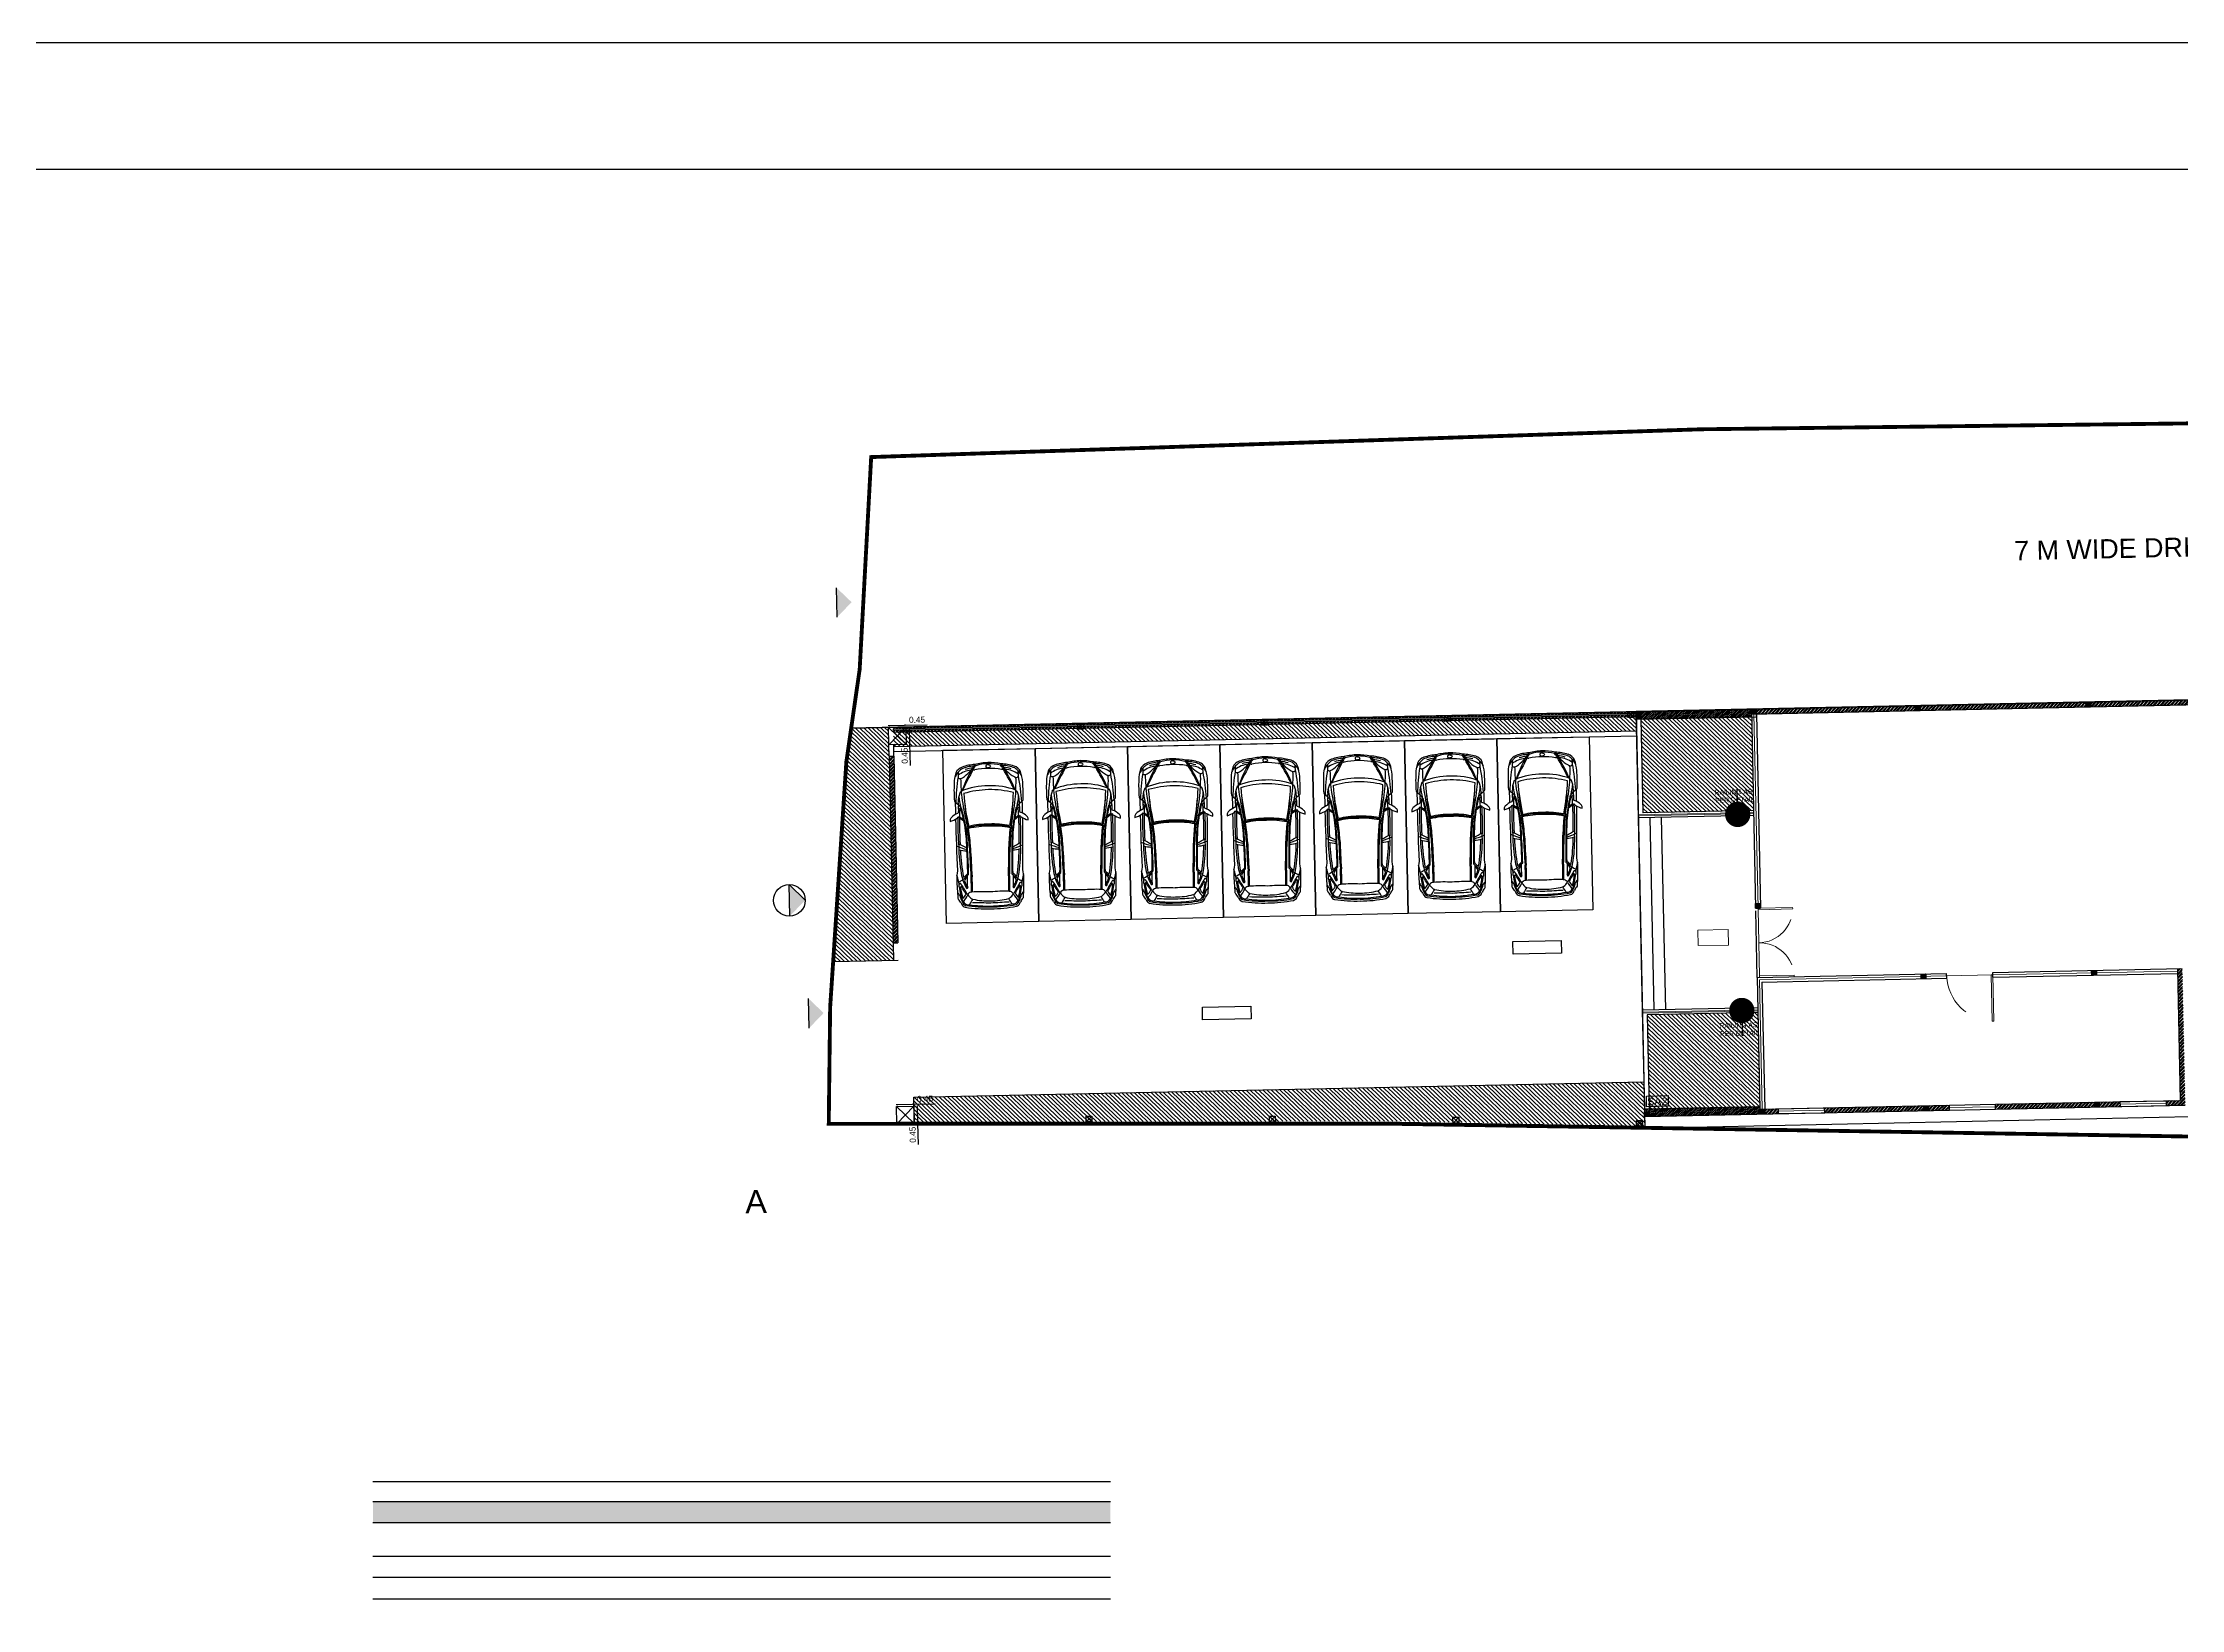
# Model space of a CAD drawing. Header units: metres. Extents: x 494 to 1845, y -666 to 1061.
# Drawn here: x 1404.76 to 1409.84, y 236.49 to 240.21 of the extents above; entities that cross this region are included whole.
import ezdxf
from ezdxf.enums import TextEntityAlignment as Align

# ---------------------------------------------------------------- set-up
doc = ezdxf.new("R2010")
doc.units = ezdxf.units.M
doc.header["$MEASUREMENT"] = 0
for name, pattern in [('1', [0]), ('141011 - Typical Flr Plans -1 - 1.5 & 1-2 BHK_ Kolshet Namrata1$0$HIDDEN', [0.375, 0.25, -0.125]), ('ACAD_ISO02W100', [15, 12, -3])]:
    doc.linetypes.add(name, pattern=pattern)
doc.layers.get('Defpoints').update_dxf_attribs({"color": 12})
for name, color, linetype in [('0 @ 1', 7, 'Continuous'), ('COLUMN', 1, 'Continuous'), ('PLOT - SURVEY', 1, '1'), ('SHEET', 7, 'Continuous'), ('VDA-PARKING', 252, 'Continuous'), ('VDA-WALL BELOW', 8, 'Continuous'), ('VDA_RAILING NOTE', 4, '1'), ('VDA_ROOF', 250, 'Continuous'), ('WALL', 250, 'Continuous')]:
    doc.layers.add(name, color=color, linetype=linetype)
for name, color, linetype, lineweight in [('07 TEXT', 7, 'Continuous', 13), ('A-Wall Hatch', 8, 'Continuous', 9), ('DIMENSION', 8, 'Continuous', 5), ('VDA-DOOR', 23, 'Continuous', 5), ('VDA-HATCH', 8, 'Continuous', 9), ('VDA-RAILING', 25, 'Continuous', 5), ('VDA-WALL', 250, 'Continuous', 25), ('VDA-WINDOW', 5, 'Continuous', 9)]:
    doc.layers.add(name, color=color, linetype=linetype, lineweight=lineweight)
doc.styles.add('arial', font='arial.ttf', dxfattribs={"height": 0.3})
doc.styles.add('RS', font='GOTHIC.TTF')
doc.styles.get("Standard").update_dxf_attribs({"font": 'arial.ttf'})
doc.dimstyles.new('SMALL', dxfattribs={"dimtxt": 0.16, "dimasz": 0.05, "dimexe": 0, "dimexo": 0, "dimgap": 0.05, "dimtad": 0, "dimdec": 1, "dimzin": 0, "dimdsep": 46, "dimtxsty": 'RS', "dimblk": 'ARCHTICK', "dimcen": 2.5, "dimclrd": 256, "dimclre": 256, "dimclrt": 5, "dimadec": 0, "dimazin": 0, "dimtfac": 1, "dimtofl": 0, "dimtmove": 0, "dimatfit": 3, "dimldrblk": 'ARCHTICK', "dimfxl": 0, "dimtolj": 1, "dimtzin": 0, "dimarcsym": 0})
doc.dimstyles.new('SMALL-1', dxfattribs={"dimtxt": 0.16, "dimasz": 0.035, "dimexe": 0, "dimexo": 0.1, "dimgap": 0.05, "dimtad": 1, "dimzin": 0, "dimdsep": 46, "dimtxsty": 'RS', "dimblk": 'DOT', "dimcen": 2.5, "dimclrd": 256, "dimclre": 256, "dimclrt": 5, "dimadec": 0, "dimazin": 0, "dimtfac": 1, "dimtdec": 3, "dimtofl": 0, "dimtmove": 0, "dimatfit": 3, "dimfxl": 0, "dimtolj": 1, "dimtzin": 0, "dimarcsym": 0})
pattern_1 = [(45, (1152.75841, 282.9493), (-0.11049, 0.11049), [])]
pattern_2 = [(316.208855, (1281.3369906, 210.3231496), (0.0048190239, 0.00502678652), [])]

# ---------------------------------------------------------------- blocks, each defined once
blk = doc.blocks.new('6555kkm')
at = {"lineweight": 30}
h = blk.add_hatch(color=5, dxfattribs=at)
h.dxf.hatch_style = 1
h.paths.add_polyline_path([(1152.883, 282.949), (1152.758, 282.949), (1152.758, 283.074), (1152.883, 283.074)])
h = blk.add_hatch()
h.set_pattern_fill('ANSI31', color=5, scale=1.25)
h.set_pattern_definition(pattern_1)
h.paths.add_polyline_path([(1152.758, 283.074), (1152.883, 283.074), (1152.883, 282.949), (1152.758, 282.949)])
h = blk.add_hatch()
h.set_pattern_fill('ANSI31', color=5, scale=1.25)
h.set_pattern_definition(pattern_1)
h.paths.add_polyline_path([(1152.758, 283.074), (1152.883, 283.074), (1152.883, 282.949), (1152.758, 282.949)])
at = {"layer": 'COLUMN', "color": 5, "lineweight": 25}
for p, q in [((1152.758, 282.949), (1152.883, 283.074)), ((1152.883, 282.949), (1152.758, 283.074))]:
    blk.add_line(p, q, dxfattribs=at)
blk.add_lwpolyline([(1152.758, 283.074), (1152.883, 283.074), (1152.883, 282.949), (1152.758, 282.949)], close=True, dxfattribs=at)
blk = doc.blocks.new('zw$417C')
at = {"layer": 'COLUMN', "color": 8, "lineweight": 30}
for p in [(-1152.696, -271.587), (-1149.696, -271.587), (-1145.434, -271.587), (-1141.002, -271.587), (-1149.696, -276.637), (-1145.434, -278.562), (-1141.002, -278.562), (-1152.696, -281.987), (-1149.696, -281.987), (-1145.434, -281.987), (-1141.002, -281.987)]:
    blk.add_blockref('6555kkm', p, dxfattribs=at)
blk = doc.blocks.new('P1')
at = {"layer": 'VDA-PARKING'}
for p, q in [((0, 4.5), (2.4, 4.5)), ((0, 0), (0, 4.5)), ((2.4, 4.5), (2.4, 0)), ((2.4, 0), (0, 0))]:
    blk.add_line(p, q, dxfattribs=at)
at = {"layer": 'VDA-PARKING', "color": 8, "extrusion": (1.91705e-10, -0.000389212, 1)}
for p, q in [((0.457, 2.915), (0.372, 3.002, 0)), ((0.372, 3.002), (0.375, 2.898, 0)), ((1.88, 2.913), (1.965, 3.001, 0)), ((1.965, 3.001), (1.962, 2.897, 0)), ((0.399, 2.737), (0.51, 2.657, -0.001)), ((0.4, 2.764), (0.502, 2.7, -0.001)), ((1.937, 2.736), (1.826, 2.656, -0.001)), ((1.936, 2.763), (1.834, 2.699, -0.001))]:
    blk.add_line(p, q, dxfattribs=at)
for centre, radius, start, end in [((1.465, 3.555, -0.002), 1.19, 162.8092, 176.6212), ((0.896, 3.476, -0.002), 0.675, 128.5941, 152.2222), ((0.608, 3.758, -0.002), 0.317, 110.9327, 151.9874), ((0.785, 3.3, -0.002), 0.673, 95.1462, 126.3462), ((1.447, 3.82, -0.002), 1.061, 174.3363, 181.1523), ((3.979, 2.04, -0.002), 3.772, 146.6191, 158.4909), ((0.81, 3.224, -0.002), 0.848, 90.5361, 113.2209), ((10.007, -1.278, -0.002), 10.62, 150.2954, 153.6878), ((0.892, 2.836, -0.002), 1.281, 92.7885, 108.0445), ((-0.027, 4.62, -0.002), 0.994, 301.9765, 329.477), ((0.971, 2.551, -0.002), 1.49, 97.7176, 105.6573), ((0.993, 3.911, -0.002), 0.223, 134.4498, 160.8123), ((0.808, 4.013, -0.002), 0.0381, 227.7847, 248.458), ((0.814, 4.029, -0.002), 0.055, 248.458, 280.7122), ((1.147, 2.268, -0.002), 1.736, 89.2525, 100.7122), ((1.193, 2.502, -0.002), 1.654, 90.7964, 102.6895), ((0.854, 4.062, -0.002), 0.0196, 105.8288, 154.5794), ((1.168, 2.954, -0.002), 1.171, 89.9376, 105.8288), ((1.143, 2.502, -0.002), 1.654, 77.2008, 89.094), ((1.169, 2.954, -0.002), 1.171, 74.0616, 89.9527), ((1.189, 2.268, -0.002), 1.736, 79.1781, 90.6378), ((1.485, 4.062, -0.002), 0.0196, 25.3109, 74.0616), ((1.346, 3.911, -0.002), 0.223, 19.0781, 45.4406), ((-1.644, 2.045, -0.002), 3.772, 21.3994, 33.2712), ((2.367, 4.618, -0.002), 0.994, 210.4133, 237.9139), ((1.445, 2.835, -0.002), 1.281, 71.8458, 87.1018), ((1.525, 4.028, -0.002), 0.055, 259.1781, 291.4323), ((1.528, 3.224, -0.002), 0.848, 66.6694, 89.3542), ((1.531, 4.012, -0.002), 0.0381, 291.4323, 312.1056), ((-7.678, -1.261, -0.002), 10.62, 26.2026, 29.5949), ((1.365, 2.551, -0.002), 1.49, 74.2331, 82.1727), ((1.552, 3.299, -0.002), 0.673, 53.5441, 84.7441), ((1.731, 3.757, -0.002), 0.317, 27.903, 68.9577), ((1.442, 3.476, -0.002), 0.675, 27.6681, 51.2962), ((0.891, 3.82, -0.002), 1.061, 358.738, 5.554), ((0.873, 3.556, -0.002), 1.19, 3.2691, 17.0812), ((4.147, 3.397, -0.002), 3.876, 176.6212, 183.2691), ((5.141, 2.935, -0.002), 4.832, 169.7118, 177.7895), ((0.932, 3.164, -0.002), 0.555, 157.786, 182.1379), ((0.428, 3.799, -0.002), 0.0412, 181.1523, 223.466), ((0.428, 3.8, -0.002), 0.0425, 223.466, 263.2575), ((0.476, 3.352, -0.002), 0.0629, 105.3626, 159.257), ((0.436, 3.868, -0.002), 0.11, 263.2575, 304.968), ((5.169, 3.714, -0.002), 4.719, 179.4645, 186.3924), ((1.125, 1.705, -0.002), 1.846, 88.6326, 111.1512), ((1.192, 0.807, -0.002), 2.646, 90.5448, 104.7008), ((6.442, 3.729, -0.002), 5.932, 183.502, 191.8762), ((1.21, 1.705, -0.002), 1.846, 68.7391, 91.2578), ((1.141, 0.807, -0.002), 2.646, 75.1895, 89.3455), ((-4.103, 3.739, -0.002), 5.932, 348.0141, 356.3884), ((1.902, 3.866, -0.002), 0.11, 234.9223, 276.6328), ((-2.831, 3.722, -0.002), 4.719, 353.4979, 0.4259), ((1.861, 3.35, -0.002), 0.0629, 20.6333, 74.5277), ((1.91, 3.799, -0.002), 0.0425, 276.6328, 316.4243), ((1.406, 3.164, -0.002), 0.555, 357.7524, 22.1043), ((1.911, 3.798, -0.002), 0.0412, 316.4243, 358.738), ((-2.804, 2.943, -0.002), 4.832, 2.1008, 10.1785), ((-1.809, 3.403, -0.002), 3.876, 356.6212, 3.2691), ((0.535, 2.383, -0.002), 0.503, 111.1835, 134.2764), ((0.313, 3.178, -0.002), 0.0364, 183.2691, 243.959), ((45.639, 2.786, -0.002), 45.343, 179.5461, 179.9508), ((0.138, 2.799, -0.002), 0.367, 30.9223, 61.7196), ((0.334, 2.889, -0.002), 0.0423, 298.0014, 12.5995), ((8.8, 2.423, -0.002), 8.449, 175.5592, 176.0701), ((-1.043, 3.102, -0.002), 1.42, 359.0121, 1.6745), ((8.8, 2.423, -0.002), 8.407, 176.3245, 182.5982), ((3.362, 3.632, -0.002), 2.992, 186.6719, 191.854), ((-6.681, 1.307, -0.002), 7.317, 9.1773, 13.5155), ((0.333, 2.915, -0.002), 0.141, 8.5366, 30.9223), ((-3.983, 1.826, -0.002), 4.59, 8.3046, 13.985), ((13.664, 5.043, -0.002), 13.314, 188.0072, 190.9665), ((6.504, 3.585, -0.002), 5.983, 184.0252, 190.9208), ((-4.166, 3.595, -0.002), 5.983, 348.9695, 355.8651), ((-11.323, 5.067, -0.002), 13.314, 348.9238, 351.8832), ((6.318, 1.817, -0.002), 4.59, 165.9053, 171.5858), ((9.015, 1.292, -0.002), 7.317, 166.3748, 170.713), ((2.004, 2.913, -0.002), 0.141, 148.968, 171.3537), ((2.198, 2.797, -0.002), 0.367, 118.1707, 148.968), ((-1.023, 3.636, -0.002), 2.992, 348.0363, 353.2184), ((-6.464, 2.438, -0.002), 8.407, 357.2921, 3.5658), ((2.003, 2.887, -0.002), 0.0423, 167.2908, 241.8889), ((3.38, 3.098, -0.002), 1.42, 178.2158, 180.8782), ((-6.464, 2.438, -0.002), 8.449, 3.8202, 4.3312), ((1.8, 2.381, -0.002), 0.503, 45.614, 68.7069), ((2.024, 3.176, -0.002), 0.0364, 295.9313, 356.6212), ((-43.302, 2.871, -0.002), 45.343, 359.9396, 0.3443), ((0.227, 2.664, -0.002), 0.0753, 171.1277, 194.9458), ((0.298, 2.653, -0.002), 0.148, 156.896, 171.1277), ((-0.113, 3.49, -0.002), 0.886, 287.5165, 300.6693), ((0.253, 2.672, -0.002), 0.0985, 134.2764, 156.896), ((45.639, 2.786, -0.002), 45.343, 180.1043, 181.8068), ((0.374, 2.724, -0.002), 0.0351, 106.1063, 174.2179), ((8.8, 2.423, -0.002), 8.449, 177.747, 183.0015), ((0.361, 2.713, -0.002), 0.045, 32.507, 86.2001), ((-5.472, 1.855, -0.002), 6.046, 0.1688, 5.8765), ((-0.687, 2.308, -0.002), 1.26, 2.2889, 8.3046), ((-3.708, 1.941, -0.002), 4.301, 359.5019, 5.5659), ((-4.006, 1.842, -0.002), 4.647, 1.3507, 8.2676), ((1.086, 0.468, -0.002), 2.063, 87.7114, 102.9428), ((1.086, 0.468, -0.002), 2.036, 87.7114, 102.9428), ((-4.006, 1.842, -0.002), 4.676, 1.3507, 7.4904), ((1.086, 0.468, -0.002), 2.09, 87.7114, 102.4204), ((1.247, 0.468, -0.002), 2.09, 77.4699, 92.1789), ((1.247, 0.468, -0.002), 2.063, 76.9476, 92.1789), ((1.247, 0.468, -0.002), 2.036, 76.9476, 92.1789), ((6.341, 1.832, -0.002), 4.676, 172.3999, 178.5396), ((6.341, 1.832, -0.002), 4.647, 171.6227, 178.5396), ((6.043, 1.931, -0.002), 4.301, 174.3244, 180.3885), ((7.807, 1.843, -0.002), 6.046, 174.0138, 179.7216), ((3.023, 2.304, -0.002), 1.26, 171.5858, 177.6014), ((1.975, 2.711, -0.002), 0.045, 93.6902, 147.3833), ((1.962, 2.722, -0.002), 0.0351, 5.6724, 73.784), ((-6.464, 2.438, -0.002), 8.449, 356.8888, 2.1433), ((2.451, 3.487, -0.002), 0.886, 239.221, 252.3738), ((-43.302, 2.871, -0.002), 45.343, 358.0836, 359.786), ((2.083, 2.671, -0.002), 0.0985, 22.9943, 45.614), ((2.038, 2.651, -0.002), 0.148, 8.7626, 22.9943), ((2.11, 2.662, -0.002), 0.0753, 344.9445, 8.7626), ((0.992, 3.555, -0.002), 1.695, 245.9927, 255.8566), ((4.377, 1.926, -0.002), 4.014, 179.2139, 189.1558), ((0.583, 2.65, -0.002), 0.777, 253.7364, 269.5106), ((5.36, 10.986, -0.002), 10.226, 240.7633, 242.0874), ((4.377, 1.926, -0.002), 3.972, 180.4609, 190.6811), ((-6.484, 1.488, -0.002), 7.068, 358.3294, 3.127), ((-10.7, 1.341, -0.002), 11.306, 359.5686, 2.8492), ((34.924, 2.76, -0.002), 34.294, 181.3507, 182.611), ((34.924, 2.76, -0.002), 34.265, 181.3507, 182.611), ((-32.587, 2.825, -0.002), 34.265, 357.2793, 358.5396), ((-32.587, 2.825, -0.002), 34.294, 357.2793, 358.5396), ((13.034, 1.319, -0.002), 11.306, 177.0411, 180.3217), ((8.818, 1.473, -0.002), 7.068, 176.7634, 181.561), ((1.346, 3.555, -0.002), 1.695, 284.0337, 293.8977), ((1.753, 2.649, -0.002), 0.777, 270.3798, 286.154), ((-3.008, 10.994, -0.002), 10.226, 297.8029, 299.127), ((-2.042, 1.932, -0.002), 3.972, 349.2092, 359.4294), ((-2.042, 1.932, -0.002), 4.014, 350.7346, 0.6765), ((5.805, 1.106, -0.002), 5.509, 179.7094, 184.7553), ((1.463, 1.129, -0.002), 1.167, 168.784, 179.7571), ((-0.615, 0.928, -0.002), 0.97, 0.6767, 19.1399), ((-0.278, 2.179, -0.002), 1.278, 300.4154, 313.7356), ((1.623, 1.482, -0.002), 1.225, 189.1558, 208.271), ((-0.278, 2.179, -0.002), 1.243, 307.1982, 313.7356), ((0.654, 1.033, -0.002), 0.171, 118.3286, 159.3503), ((-12.347, 0.991, -0.002), 12.921, 359.6859, 1.0381), ((-5.042, 0.938, -0.002), 5.714, 358.5996, 2.611), ((-5.042, 0.938, -0.002), 5.742, 358.5996, 2.611), ((7.375, 0.926, -0.002), 5.742, 177.2793, 181.2907), ((7.375, 0.926, -0.002), 5.714, 177.2793, 181.2907), ((2.613, 2.177, -0.002), 1.278, 226.1547, 239.4749), ((2.613, 2.177, -0.002), 1.243, 226.1547, 232.6921), ((14.68, 0.966, -0.002), 12.921, 178.8522, 180.2044), ((1.679, 1.032, -0.002), 0.171, 20.54, 61.5618), ((0.711, 1.483, -0.002), 1.225, 331.6193, 350.7346), ((2.948, 0.924, -0.002), 0.97, 160.7504, 179.2136), ((0.871, 1.13, -0.002), 1.167, 0.1332, 11.1064), ((-3.472, 1.115, -0.002), 5.509, 355.135, 0.1809), ((0.223, 0.675, -0.002), 0.144, 16.0333, 55.489), ((0.352, 0.647, -0.002), 0.0371, 175.8933, 221.9107), ((-0.162, 0.186, -0.002), 0.653, 36.1973, 41.9107), ((0.352, 1.107, -0.002), 0.0337, 256.8846, 300.4154), ((0.379, 1.002, -0.002), 0.0266, 25.509, 177.7485), ((2.377, 1.174, -0.002), 2.035, 186.6303, 197.6651), ((1.235, 0.966, -0.002), 0.909, 196.0333, 206.548), ((0.179, 0.435, -0.002), 0.231, 22.2754, 36.1973), ((0.405, 0.926, -0.002), 0.0203, 37.9978, 157.2904), ((2.377, 1.174, -0.002), 2.005, 186.9029, 195.509), ((-3.243, -1.358, -0.002), 4.35, 28.6909, 33.1306), ((-3.243, -1.358, -0.002), 4.324, 29.2693, 32.0689), ((0.431, 0.564, -0.002), 0.0098, 206.548, 314.9442), ((0.198, 0.882, -0.002), 0.404, 306.4094, 337.9574), ((0.13, 0.952, -0.002), 0.445, 315.1666, 333.9155), ((0.593, 0.626, -0.002), 0.155, 202.7449, 277.7681), ((0.996, 1.222, -0.002), 0.518, 194.3115, 215.4978), ((0.557, 0.915, -0.002), 0.0181, 226.6705, 17.8126), ((0.678, 0.684, -0.002), 0.115, 103.9926, 156.2586), ((0.95, 0.994, -0.002), 0.461, 214.9668, 233.8282), ((1.919, -0.221, -0.002), 1.479, 145.5828, 151.9919), ((0.981, -1.842, -0.002), 2.658, 96.4482, 97.1481), ((0.723, 0.713, -0.002), 0.101, 243.4254, 256.4704), ((0.886, -3.46, -0.002), 4.264, 86.2314, 92.7421), ((1.15, 2.486, -0.002), 1.925, 256.4704, 270.4915), ((1.439, -3.46, -0.002), 4.264, 87.1483, 93.6589), ((1.186, 2.486, -0.002), 1.925, 269.3988, 283.4199), ((1.61, 0.712, -0.002), 0.101, 283.4199, 296.4649), ((0.412, -0.22, -0.002), 1.479, 27.8985, 34.3076), ((1.347, -1.842, -0.002), 2.658, 82.7423, 83.4421), ((1.383, 0.994, -0.002), 0.461, 306.0621, 324.9235), ((1.655, 0.683, -0.002), 0.115, 23.6318, 75.8978), ((1.74, 0.625, -0.002), 0.155, 262.1222, 337.1454), ((1.776, 0.914, -0.002), 0.0181, 162.0778, 313.2199), ((1.337, 1.221, -0.002), 0.518, 324.3925, 345.5789), ((5.572, -1.366, -0.002), 4.35, 146.7597, 151.1994), ((2.135, 0.88, -0.002), 0.404, 201.9329, 233.4809), ((5.572, -1.366, -0.002), 4.324, 147.8214, 150.621), ((2.204, 0.95, -0.002), 0.445, 205.9748, 224.7237), ((-0.043, 1.177, -0.002), 2.005, 344.3813, 352.9874), ((-0.043, 1.177, -0.002), 2.035, 342.2252, 353.26), ((1.902, 0.562, -0.002), 0.0098, 224.9461, 333.3424), ((1.098, 0.966, -0.002), 0.909, 333.3424, 343.857), ((1.928, 0.924, -0.002), 0.0203, 22.6, 141.8925), ((1.954, 1, -0.002), 0.0266, 2.1418, 154.3813), ((2.153, 0.434, -0.002), 0.231, 143.693, 157.6149), ((1.981, 1.105, -0.002), 0.0337, 239.4749, 283.0057), ((2.493, 0.184, -0.002), 0.653, 137.9796, 143.693), ((2.109, 0.673, -0.002), 0.144, 124.4013, 163.857), ((1.981, 0.646, -0.002), 0.0371, 317.9796, 3.997), ((0.916, 0.737, -0.002), 0.565, 202.2754, 206.4697), ((0.542, 0.551, -0.002), 0.148, 206.4697, 252.5916), ((0.546, 0.567, -0.002), 0.117, 186.5016, 251.2604), ((1.103, 3.659, -0.002), 3.304, 259.4521, 271.0928), ((1.069, 3.559, -0.002), 3.153, 259.7507, 271.7624), ((1.197, 3.995, -0.002), 3.57, 260.5978, 269.5043), ((40.602, 1047.071, -0.002), 1047.302, 267.81584, 267.842045), ((-36.266, 1047.145, -0.002), 1047.302, 272.048285, 272.07449), ((1.142, 3.995, -0.002), 3.57, 270.386, 279.2926), ((1.269, 3.558, -0.002), 3.153, 268.1279, 280.1396), ((1.236, 3.658, -0.002), 3.304, 268.7975, 280.4382), ((1.787, 0.566, -0.002), 0.117, 288.63, 353.3887), ((1.79, 0.55, -0.002), 0.148, 287.2987, 333.4207), ((1.417, 0.737, -0.002), 0.565, 333.4207, 337.6149)]:
    blk.add_arc(centre, radius, start, end, dxfattribs=at)
blk.add_ellipse((1.17, 4.063), major_axis=(-0.0606, -0.0003, 0), ratio=0.652487, start_param=4.708193, end_param=7.849785, dxfattribs=at)
at = {"layer": 'VDA-PARKING', "color": 8, "extrusion": (-1.91705e-10, 0.000389212, -1)}
blk.add_ellipse((1.17, 4.063), major_axis=(0.0606, -0.0004, 0), ratio=0.652487, start_param=4.708193, end_param=7.849785, dxfattribs=at)
blk = doc.blocks.new('afasfdas')
at = {"layer": 'VDA-DOOR', "color": 5, "linetype": '141011 - Typical Flr Plans -1 - 1.5 & 1-2 BHK_ Kolshet Namrata1$0$HIDDEN'}
for p, q in [((-0.038, -0.001), (-0.038, -0.9)), ((0, -0.001), (-0.038, -0.001)), ((0, -0.9), (0, -0.001)), ((-0.038, -0.9), (0, -0.9))]:
    blk.add_line(p, q, dxfattribs=at)
blk.add_arc((0, 0), 0.9, 180.0425, 270, dxfattribs=at)
blk = doc.blocks.new('RWRERE')
h = blk.add_hatch(color=251)
h.dxf.hatch_style = 1
h.paths.add_polyline_path([(0, 0.383), (-0.383, 0), (0.383, 0)])
for p, q in [((-0.383, 0), (0, 0.383)), ((0.383, 0), (-0.383, 0))]:
    blk.add_line(p, q)
blk.add_circle((0, 0), 0.383)
blk = doc.blocks.new('DFSDFASDFASD')
at = {"layer": 'VDA_ROOF', "color": 5, "lineweight": 30, "ltscale": 4}
blk.add_lwpolyline([(43.72, 7.876), (16.866, 4.45), (-16.85, 4.45), (-16.85, -6.375), (7.45, -6.375), (7.45, -7.275), (43.72, -7.275), (43.72, -3.8), (45.045, -3.8), (45.045, 0.825), (43.72, 0.825)], close=True, dxfattribs=at)
blk = doc.blocks.new('zw$BC4F')
h = blk.add_hatch(color=251)
h.dxf.hatch_style = 1
h.paths.add_polyline_path([(0.383, 0.383), (0, 0), (0.765, 0)])
blk.add_line((0.765, 0), (0, 0))
blk = doc.blocks.new('_Dot')
at = {"color": 0, "linetype": 'ByBlock', "lineweight": -2}
blk.add_line((-0.5, 0), (-1, 0), dxfattribs=at)
at = {"color": 0, "linetype": 'ByBlock', "const_width": 0.5}
blk.add_lwpolyline([(-0.25, 0, 1), (0.25, 0, 1)], format="xyb", close=True, dxfattribs=at)
blk = doc.blocks.new('*D330')
at = {"layer": 'Defpoints', "color": 0, "transparency": 16777216}
for p in [(-0.225, 0.225), (0.225, 0.274), (0.225, 0.225)]:
    blk.add_point(p, dxfattribs=at)
at = {"layer": 'DIMENSION', "lineweight": -2, "transparency": 16777216}
for p, q in [((-0.225, 0.274), (-0.225, 0.274)), ((-0.19, 0.274), (0.19, 0.274)), ((0.225, 0.274), (0.225, 0.274)), ((0.225, 0.274), (0.775, 0.274))]:
    blk.add_line(p, q, dxfattribs=at)
at = {"layer": 'DIMENSION', "lineweight": -2, "transparency": 16777216, "xscale": 0.035, "yscale": 0.035, "zscale": 0.035, "rotation": 180}
blk.add_blockref('_Dot', (-0.225, 0.274), dxfattribs=at)
at = {"layer": 'DIMENSION', "lineweight": -2, "transparency": 16777216, "xscale": 0.035, "yscale": 0.035, "zscale": 0.035}
blk.add_blockref('_Dot', (0.225, 0.274), dxfattribs=at)
at = {"layer": 'DIMENSION', "color": 5, "transparency": 16777216, "insert": (0.518, 0.408), "char_height": 0.16, "attachment_point": 5, "style": 'RS'}
blk.add_mtext('\\A1;0.45', dxfattribs=at)
blk = doc.blocks.new('*D331')
at = {"layer": 'Defpoints', "color": 0, "transparency": 16777216}
for p in [(0.225, 0.225), (0.225, -0.225), (0.311, -0.225)]:
    blk.add_point(p, dxfattribs=at)
at = {"layer": 'DIMENSION', "lineweight": -2, "transparency": 16777216}
for p, q in [((0.311, 0.225), (0.311, 0.225)), ((0.311, 0.19), (0.311, -0.19)), ((0.311, -0.225), (0.311, -0.225)), ((0.311, -0.225), (0.311, -0.775))]:
    blk.add_line(p, q, dxfattribs=at)
at = {"layer": 'DIMENSION', "lineweight": -2, "transparency": 16777216, "xscale": 0.035, "yscale": 0.035, "zscale": 0.035}
for p, rotation in [((0.311, 0.225), 90), ((0.311, -0.225), 270)]:
    blk.add_blockref('_Dot', p, dxfattribs=dict(at, rotation=rotation))
at = {"layer": 'DIMENSION', "color": 5, "transparency": 16777216, "insert": (0.177, -0.518), "char_height": 0.16, "attachment_point": 5, "rotation": 90, "style": 'RS'}
blk.add_mtext('\\A1;0.45', dxfattribs=at)
blk = doc.blocks.new('zw$E9AB')
at = {"layer": 'COLUMN', "lineweight": 30}
blk.add_lwpolyline([(0, 0.15), (0.15, 0.15), (0.15, 0), (0, 0)], close=True, dxfattribs=at)
at = {"layer": 'VDA-WALL BELOW'}
for p, q in [((0, 0), (0.15, 0.15)), ((0.15, 0), (0, 0.15))]:
    blk.add_line(p, q, dxfattribs=at)
blk = doc.blocks.new('_ArchTick')
at = {"color": 0, "linetype": 'ByBlock', "const_width": 0.15}
blk.add_lwpolyline([(-0.5, -0.5), (0.5, 0.5)], dxfattribs=at)
blk = doc.blocks.new('DASFA')
at = {"layer": 'VDA-DOOR', "color": 5}
for p, q in [((0.974, 0.629), (0.974, -0.571)), ((1.012, 0.629), (0.974, 0.629)), ((1.012, -0.571), (1.012, 0.629))]:
    blk.add_line(p, q, dxfattribs=at)
at = {"layer": 'VDA-DOOR'}
blk.add_line((0.974, -0.571), (1.012, -0.571), dxfattribs=at)
at = {"layer": 'VDA-DOOR', "color": 5, "linetype": 'ACAD_ISO02W100', "ltscale": 0.01}
blk.add_arc((1.037, 0.652), 1.225, 181.0882, 267.0698, dxfattribs=at)
blk = doc.blocks.new('dasfdsfffffffff')
at = {"layer": 'VDA-WALL', "lineweight": 30}
blk.add_lwpolyline([(-0.225, 0.225), (0.225, 0.225), (0.225, -0.225), (-0.225, -0.225)], close=True, dxfattribs=at)
at = {"layer": 'VDA-WALL BELOW'}
for p, q in [((0.225, -0.225), (-0.225, 0.225)), ((-0.225, -0.225), (0.225, 0.225))]:
    blk.add_line(p, q, dxfattribs=at)
at = {"layer": 'DIMENSION', "color": 4}
for p1, p2, distance, picture, middle in [((-0.225, 0.225), (0.225, 0.225), 0.049, '*D330', (0.518, 0.408)), ((0.225, 0.225), (0.225, -0.225), 0.086, '*D331', (0.177, -0.518))]:
    dim = blk.add_aligned_dim(p1=p1, p2=p2, distance=distance, dimstyle='SMALL-1', dxfattribs=at)
    dim.commit()
    dim.dimension.update_dxf_attribs({"geometry": picture, "text_midpoint": middle})
blk = doc.blocks.new('dsfaaaaaa')
at = {"color": 4}
for name, p in [('dasfdsfffffffff', (-0.12, 0.225)), ('zw$E9AB', (4.571, 0.3)), ('zw$E9AB', (9.337, 0.3)), ('zw$E9AB', (14.103, 0.3)), ('zw$E9AB', (18.869, 0.3)), ('dasfdsfffffffff', (-0.12, -9.63)), ('zw$E9AB', (4.571, -9.91)), ('zw$E9AB', (9.337, -10.014)), ('zw$E9AB', (14.103, -10.142)), ('zw$E9AB', (18.869, -10.324))]:
    blk.add_blockref(name, p, dxfattribs=at)

msp = doc.modelspace()

# ---------------------------------------------------------------- hatches: boundary and pattern name
at = {"layer": 'A-Wall Hatch'}
h = msp.add_hatch(dxfattribs=at)
h.set_pattern_fill('ANSI31', color=62, scale=0.055709, angle=271.2089)
h.set_pattern_definition(pattern_2)
h.paths.add_polyline_path([(1406.8308, 237.6475), (1406.8296, 237.706), (1408.5623, 237.7425), (1408.5647, 237.6376), (1407.9841, 237.6493)])
h.paths.add_polyline_path([(1406.6396, 238.0285), (1406.7816, 238.0318), (1406.7699, 238.5839), (1406.6814, 238.582), (1406.67, 238.5025)])
h.paths.add_polyline_path([(1408.5602, 238.3808), (1408.5555, 238.6033), (1408.818, 238.6089), (1408.8227, 238.3863)])
h.paths.add_polyline_path([(1408.575, 237.6789), (1408.8375, 237.6844), (1408.8329, 237.907), (1408.5704, 237.9014)])
h.paths.add_polyline_path([(1412.3012, 238.776), (1412.9613, 238.7899), (1412.9589, 238.8741)])
h.paths.add_polyline_path([(1412.9597, 238.8692), (1413.3272, 238.877), (1413.3261, 238.9288), (1412.9589, 238.8741)])
h = msp.add_hatch(dxfattribs=at)
h.set_pattern_fill('ANSI31', color=62, scale=0.055709, angle=271.2089)
h.set_pattern_definition(pattern_2)
h.paths.add_polyline_path([(1406.7823, 238.5385), (1408.5447, 238.5757), (1408.544, 238.6099), (1406.7816, 238.5727)])
at = {"layer": 'VDA-HATCH'}
h = msp.add_hatch(dxfattribs=at)
h.set_pattern_fill('ANSI32', color=256, scale=0.015525, angle=1.2089)
h.set_pattern_definition([(46.208855, (1281.3369906, 210.3231496), (-0.00420272316, 0.00402901998), []), (46.208855, (1281.3397346, 210.3232075), (-0.00420272316, 0.00402901998), [])])
h.paths.add_polyline_path([(1413.3375, 238.9305), (1413.3371, 238.942), (1411.6222, 238.6863), (1408.8177, 238.6271), (1408.8179, 238.6157), (1411.6231, 238.6749)])
h.paths.add_polyline_path([(1409.9564, 237.6897), (1409.9562, 237.7012), (1410.0361, 237.7028), (1410.0295, 238.0156), (1410.0352, 238.0157), (1410.0409, 238.0158), (1410.0475, 237.7031), (1410.1023, 237.7042), (1410.1025, 237.6928)])
h.paths.add_polyline_path([(1410.4974, 237.7012), (1410.4972, 237.7126), (1410.552, 237.7137), (1410.5454, 238.0264), (1410.5568, 238.0267), (1410.5634, 237.714), (1410.6181, 237.7151), (1410.6184, 237.7037)])
h.paths.add_polyline_path([(1410.2395, 237.6957), (1410.2392, 237.7071), (1410.294, 237.7083), (1410.2874, 238.021), (1410.2988, 238.0212), (1410.3054, 237.7085), (1410.3602, 237.7097), (1410.3605, 237.6983)])
h.paths.add_polyline_path([(1410.7553, 237.7066), (1410.7551, 237.718), (1410.8099, 237.7192), (1410.8033, 238.0319), (1410.8147, 238.0321), (1410.8215, 237.708)])
h.paths.add_polyline_path([(1413.8071, 238.6217), (1413.8069, 238.6297), (1413.8731, 238.631), (1413.8734, 238.6196), (1413.8186, 238.6185), (1413.8209, 238.5089), (1413.8095, 238.5087)])
h.paths.add_polyline_path([(1413.5433, 238.9727), (1413.6303, 238.9857), (1413.6461, 238.988), (1413.6485, 238.9884), (1413.7262, 239), (1413.7279, 238.9887), (1413.545, 238.9614)])
h.paths.add_polyline_path([(1414.0288, 239.0451), (1414.0402, 239.0453), (1414.0497, 238.596), (1414.0383, 238.5957)])
h.paths.add_polyline_path([(1413.8888, 239.0242), (1413.8905, 239.0129), (1414.0291, 239.0336), (1414.0288, 239.0451)])
h.paths.add_polyline_path([(1412.0186, 237.6876), (1412.0128, 237.9638), (1412.0242, 237.964), (1412.03, 237.6878)])
h.paths.add_polyline_path([(1411.9974, 238.0457), (1411.9971, 238.0571), (1412.2391, 238.0622), (1412.2393, 238.0508)])
h.paths.add_polyline_path([(1412.2435, 237.8522), (1412.2549, 237.8524), (1412.2591, 237.6561), (1412.2476, 237.6559)])
h.paths.add_polyline_path([(1413.9418, 238.6211), (1413.9416, 238.6325), (1414.0375, 238.6345), (1414.0377, 238.6231)])
h.paths.add_polyline_path([(1412.1504, 237.8251), (1412.244, 237.8271), (1412.2438, 237.8385), (1412.1502, 237.8365)])
h.paths.add_polyline_path([(1410.8119, 237.6256), (1410.8116, 237.637), (1410.8807, 237.6384), (1410.8809, 237.627)])
h.paths.add_polyline_path([(1411.0179, 237.6299), (1411.0176, 237.6413), (1411.1329, 237.6438), (1411.1331, 237.6324)])
h.paths.add_polyline_path([(1410.8101, 237.7078), (1410.8116, 237.637), (1410.823, 237.6372), (1410.8215, 237.708)])
h.paths.add_polyline_path([(1411.9482, 237.7797), (1412.0166, 237.7812), (1412.0164, 237.7926), (1411.9479, 237.7911)])
h.paths.add_polyline_path([(1413.3372, 238.942), (1413.3375, 238.9305), (1413.3824, 238.9372), (1413.3807, 238.9485)])
h.paths.add_polyline_path([(1412.1533, 237.6904), (1412.1519, 237.7566), (1412.1633, 237.7569), (1412.1647, 237.6907)])
h.paths.add_polyline_path([(1411.9587, 237.9282), (1412.0135, 237.9293), (1412.0133, 237.9408), (1411.9585, 237.9396)])
h.paths.add_polyline_path([(1411.9775, 237.6867), (1411.9773, 237.6981), (1412.0184, 237.699), (1412.0186, 237.6876)])
h.paths.add_polyline_path([(1411.8817, 237.6847), (1411.8814, 237.6961), (1411.9225, 237.697), (1411.9227, 237.6856)])
h.paths.add_polyline_path([(1413.1006, 238.5759), (1413.112, 238.5762), (1413.1112, 238.615), (1413.0998, 238.6147), (1413.1006, 238.5759)])
h.paths.add_polyline_path([(1413.3334, 238.5808), (1413.3326, 238.6196), (1413.344, 238.6199), (1413.3448, 238.5811)])
h.paths.add_polyline_path([(1413.5909, 238.5863), (1413.5901, 238.6251), (1413.6015, 238.6253), (1413.6023, 238.5865), (1413.5909, 238.5863)])
h.paths.add_polyline_path([(1412.1533, 237.6904), (1412.119, 237.6897), (1412.1188, 237.7011), (1412.153, 237.7018)])
h.paths.add_polyline_path([(1412.03, 237.6878), (1412.0298, 237.6992), (1412.064, 237.7), (1412.0643, 237.6885)])
h.paths.add_polyline_path([(1414.04, 238.5135), (1414.0514, 238.5138), (1414.0509, 238.5412), (1414.0394, 238.5409)])
h.paths.add_polyline_path([(1412.1647, 237.6907), (1412.1645, 237.7021), (1412.1782, 237.7024), (1412.1784, 237.691)])
h.paths.add_polyline_path([(1412.2469, 237.6924), (1412.2332, 237.6921), (1412.2329, 237.7035), (1412.2466, 237.7038)])
h.paths.add_polyline_path([(1411.2699, 237.6467), (1411.2701, 237.6352), (1411.8824, 237.6482), (1411.8738, 238.0545), (1411.4401, 238.0453), (1411.4404, 238.0339), (1411.8627, 238.0428), (1411.8708, 237.6593), (1411.3389, 237.6481), (1411.3306, 238.043), (1411.3192, 238.0428), (1411.3275, 237.6479)])
h.paths.add_polyline_path([(1408.8377, 237.6775), (1408.8817, 237.6785), (1408.882, 237.6671), (1408.8379, 237.6661)])
h.paths.add_polyline_path([(1408.9915, 237.6694), (1408.9913, 237.6808), (1409.2874, 237.687), (1409.2876, 237.6756)])
h.paths.add_polyline_path([(1409.3969, 237.6893), (1409.693, 237.6956), (1409.6933, 237.6842), (1409.3972, 237.6779)])
h.paths.add_polyline_path([(1409.8286, 238.0113), (1409.84, 238.0116), (1409.8469, 237.6874), (1409.8028, 237.6865), (1409.8026, 237.6979), (1409.8352, 237.6986)])
h = msp.add_hatch(dxfattribs=at)
h.set_pattern_fill('ANSI32', color=256, scale=0.015525, angle=1.2089)
h.set_pattern_definition([(46.208855, (1273.3489746, 209.910751), (-0.00420272316, 0.00402901998), []), (46.208855, (1273.3517185, 209.910809), (-0.00420272316, 0.00402901998), [])])
h.paths.add_polyline_path([(1408.5439, 238.6134), (1406.7815, 238.5762), (1406.7816, 238.5727), (1408.544, 238.6099)])
h.paths.add_polyline_path([(1408.5437, 238.6213), (1406.7814, 238.5842), (1406.7814, 238.5807), (1408.5438, 238.6179)])
h.paths.add_polyline_path([(1406.7922, 238.0728), (1406.7828, 238.5157), (1406.7714, 238.5154), (1406.7807, 238.0726)])
h = msp.add_hatch(dxfattribs=at)
h.set_pattern_fill('ANSI31', color=256, scale=0.023745, angle=1.2089)
h.set_pattern_definition([(46.2088548, (1281.3369906, 210.3231496), (-0.00214256475, 0.002054010185), [])])
h.paths.add_polyline_path([(1408.5437, 238.6213), (1408.5441, 238.6031), (1408.818, 238.6089), (1408.8177, 238.6271)])
h.paths.add_polyline_path([(1408.564, 237.6604), (1408.8379, 237.6661), (1408.8377, 237.6775), (1408.8375, 237.6844), (1408.5636, 237.6786)])
msp.add_hatch(color=8, dxfattribs=at).paths.add_polyline_path([(1407.2963, 236.6968), (1407.2963, 236.7468), (1405.5463, 236.7468), (1405.5463, 236.6968)])
at = {"layer": 'VDA_ROOF'}
h = msp.add_hatch(dxfattribs=at)
h.set_pattern_fill('ANSI31', color=253, angle=135)
h.set_pattern_definition([(180, (1367.72132, 225.6687), (-2e-17, -0.125), [])])
h.paths.add_polyline_path([(1405.5463, 236.7468), (1405.5463, 236.8831), (1407.2963, 236.8867), (1407.2963, 236.7468)])

# ---------------------------------------------------------------- linework, layer by layer
at = {"color": 105, "lineweight": 30}
for points in [[(1408.5441, 238.6031), (1408.8295, 238.6091), (1408.8293, 238.616), (1411.6231, 238.6749), (1413.3261, 238.9288)], [(1406.7816, 238.5727), (1408.544, 238.6099)]]:
    msp.add_lwpolyline(points, dxfattribs=at)
for points in [[(1408.2515, 238.0756), (1408.3665, 238.078), (1408.3672, 238.0479), (1408.2521, 238.0455)], [(1407.5146, 237.9199), (1407.6296, 237.9223), (1407.6303, 237.8922), (1407.5152, 237.8898)]]:
    msp.add_lwpolyline(points, close=True)
at = {"layer": '07 TEXT'}
msp.add_lwpolyline([(1408.7624, 238.1039), (1408.6908, 238.1023), (1408.6915, 238.0659), (1408.7631, 238.0674)], close=True, dxfattribs=at)
at = {"layer": 'COLUMN'}
msp.add_lwpolyline([(1408.5683, 237.7089), (1408.6198, 237.71), (1408.6204, 237.6847), (1408.5689, 237.6836)], close=True, dxfattribs=at)
at = {"layer": 'PLOT - SURVEY', "color": 250, "linetype": 'Continuous', "lineweight": 40}
msp.add_line((1406.6796, 238.582), (1411.6222, 238.6863, -1.776), dxfattribs=at)
for points in [[(1414.0931, 239.701), (1411.5718, 239.3251), (1408.6991, 239.291), (1406.729, 239.2254)], [(1406.729, 239.2254), (1406.7016, 238.7217), (1406.67, 238.5025), (1406.6313, 237.9192), (1406.628, 237.6431), (1407.9841, 237.6425), (1410.9893, 237.5937), (1414.313, 237.6409)]]:
    msp.add_lwpolyline(points, dxfattribs=at)
at = {"layer": 'SHEET'}
for points in [[(1414.8824, 240.2091), (1397.9603, 240.2091), (1397.9603, 216.2764), (1414.8824, 216.2764)], [(1414.5818, 239.9085), (1398.2609, 239.9085), (1398.2609, 216.577), (1414.5818, 216.577)]]:
    msp.add_lwpolyline(points, close=True, dxfattribs=at)
at = {"layer": 'VDA-DOOR', "color": 5}
msp.add_line((1409.2809, 237.9941), (1409.3905, 237.9964, -1.776), dxfattribs=at)
at = {"layer": 'VDA-RAILING'}
for p, q in [((1408.8228, 238.3817), (1408.5489, 238.376, -1.776)), ((1408.8229, 238.3795), (1408.549, 238.3737, -1.776)), ((1408.8327, 237.9138), (1408.5588, 237.908, -1.776)), ((1408.8328, 237.9115), (1408.5588, 237.9057, -1.776))]:
    msp.add_line(p, q, dxfattribs=at)
at = {"layer": 'VDA-WALL'}
for p, q in [((1406.7699, 238.5839), (1411.6222, 238.6863, -1.776)), ((1408.8179, 238.6157), (1411.6231, 238.6749, -1.776)), ((1408.5491, 238.3691), (1408.5587, 237.9126, -1.776)), ((1408.5765, 238.3697), (1408.5861, 237.9132, -1.776)), ((1408.6038, 238.3703), (1408.6135, 237.9137, -1.776)), ((1408.8311, 237.9903), (1408.8277, 238.1489, -1.776)), ((1409.8286, 238.0113), (1409.8352, 237.6986, -1.776)), ((1408.5636, 237.6786), (1408.8375, 237.6844, -1.776)), ((1408.5636, 237.6786), (1408.564, 237.6604, -1.776)), ((1408.564, 237.6604), (1409.2876, 237.6756, -1.776)), ((1408.8377, 237.6775), (1409.2874, 237.687, -1.776)), ((1408.8377, 237.6775), (1408.8379, 237.6661, -1.776)), ((1408.882, 237.6671), (1408.8817, 237.6785, -1.776)), ((1408.9915, 237.6694), (1408.9913, 237.6808, -1.776)), ((1409.2876, 237.6756), (1409.2874, 237.687, -1.776)), ((1409.3969, 237.6893), (1409.8352, 237.6986, -1.776)), ((1409.3972, 237.6779), (1409.3969, 237.6893, -1.776)), ((1409.3972, 237.6779), (1409.8469, 237.6874, -1.776)), ((1409.6933, 237.6842), (1409.693, 237.6956, -1.776)), ((1409.8028, 237.6865), (1409.8026, 237.6979, -1.776))]:
    msp.add_line(p, q, dxfattribs=at)
for points in [[(1408.5437, 238.6213), (1408.5441, 238.6031), (1408.818, 238.6089), (1408.8177, 238.6271)], [(1406.7898, 237.6476), (1407.9841, 237.6471), (1408.5647, 237.6376)], [(1406.7898, 237.643), (1407.9841, 237.6425), (1408.5646, 237.6331)]]:
    msp.add_lwpolyline(points, dxfattribs=at)
at = {"layer": 'VDA-WALL BELOW'}
for p, q in [((1408.5437, 238.6213), (1408.5491, 238.3691, -1.776)), ((1408.8177, 238.6271), (1408.8276, 238.1546, -1.776)), ((1406.7816, 238.5727), (1408.544, 238.6099, -1.776)), ((1406.7823, 238.5385), (1408.5447, 238.5757, -1.776)), ((1408.5555, 238.6033), (1408.5602, 238.3808, -1.776)), ((1408.8293, 238.616), (1408.839, 238.1549, -1.776)), ((1406.7714, 238.5154), (1406.7708, 238.5428, -1.776)), ((1406.7828, 238.5157), (1406.7822, 238.5431, -1.776)), ((1406.7826, 238.5271), (1408.5449, 238.5643, -1.776)), ((1406.7714, 238.5154), (1406.7828, 238.5157, -1.776)), ((1406.7714, 238.5154), (1406.7816, 238.0315, -1.776)), ((1406.7828, 238.5157), (1406.7922, 238.0728, -1.776)), ((1408.823, 238.3749), (1408.5491, 238.3691, -1.776)), ((1408.8227, 238.3863), (1408.5602, 238.3808, -1.776)), ((1408.8276, 238.1546), (1408.839, 238.1549, -1.776)), ((1406.7807, 238.0726), (1406.7922, 238.0728, -1.776)), ((1406.6396, 238.0285), (1406.793, 238.0318, -1.776)), ((1409.3903, 238.0021), (1409.84, 238.0116, -1.776)), ((1408.8311, 237.9903), (1409.2808, 237.9998, -1.776)), ((1408.8311, 237.9903), (1408.8377, 237.6775, -1.776)), ((1408.8427, 237.9791), (1409.281, 237.9883, -1.776)), ((1408.8427, 237.9791), (1408.8491, 237.6778, -1.776)), ((1409.281, 237.9883), (1409.2808, 237.9998, -1.776)), ((1409.281, 237.9883), (1409.2808, 237.9998, -1.776)), ((1409.3906, 237.9907), (1409.3903, 238.0021, -1.776)), ((1409.3906, 237.9907), (1409.3903, 238.0021, -1.776)), ((1409.3906, 237.9907), (1409.8288, 237.9999, -1.776)), ((1408.8326, 237.9184), (1408.5587, 237.9126, -1.776)), ((1408.5587, 237.9126), (1408.5636, 237.6786, -1.776)), ((1408.8329, 237.907), (1408.5704, 237.9014, -1.776)), ((1408.5704, 237.9014), (1408.575, 237.6789, -1.776)), ((1406.8296, 237.706), (1408.5623, 237.7425, -1.776)), ((1406.8308, 237.6475), (1406.8296, 237.706, -1.776)), ((1408.564, 237.6604), (1408.5646, 237.6331, -1.776)), ((1408.8817, 237.6785), (1408.9913, 237.6808, -1.776)), ((1408.882, 237.6671), (1408.9915, 237.6694, -1.776)), ((1409.2874, 237.687), (1409.3969, 237.6893, -1.776)), ((1409.2876, 237.6756), (1409.3972, 237.6779, -1.776)), ((1409.693, 237.6956), (1409.8026, 237.6979, -1.776)), ((1409.6933, 237.6842), (1409.8028, 237.6865, -1.776))]:
    msp.add_line(p, q, dxfattribs=at)
msp.add_lwpolyline([(1406.7814, 238.5807), (1408.5438, 238.6179), (1408.5439, 238.6134), (1406.7815, 238.5762)], close=True, dxfattribs=at)
at = {"layer": 'VDA-WINDOW'}
for p, q in [((1408.8236, 238.6158), (1408.8333, 238.1547, -1.776)), ((1408.8367, 237.9939), (1408.8334, 238.1513, -1.776)), ((1408.8369, 237.9847), (1409.2809, 237.9941, -1.776)), ((1408.8369, 237.9847), (1408.8434, 237.6777, -1.776)), ((1409.3905, 237.9964), (1409.8287, 238.0056, -1.776)), ((1408.8819, 237.6728), (1408.9914, 237.6751, -1.776)), ((1409.2875, 237.6813), (1409.3971, 237.6836, -1.776)), ((1409.6931, 237.6899), (1409.8027, 237.6922, -1.776))]:
    msp.add_line(p, q, dxfattribs=at)
at = {"layer": 'VDA_ROOF'}
for p, q in [((1405.5463, 236.7468), (1407.2963, 236.7468, -1.776)), ((1405.5463, 236.6965), (1407.2963, 236.6965, -1.776)), ((1405.5463, 236.6166), (1407.2963, 236.6166, -1.776)), ((1405.5463, 236.5667), (1407.2963, 236.5667, -1.776)), ((1405.5463, 236.5157), (1407.2963, 236.5157, -1.776))]:
    msp.add_line(p, q, dxfattribs=at)
at = {"layer": 'WALL', "lineweight": 50, "ltscale": 0.5, "const_width": 0.00913}
msp.add_lwpolyline([(1414.0637, 239.6983), (1411.5718, 239.3263), (1408.6989, 239.2916), (1406.7287, 239.2256), (1406.7014, 238.7218), (1406.6698, 238.5025), (1406.6313, 237.9193), (1406.628, 237.6431), (1407.9842, 237.6428), (1410.9897, 237.5946), (1414.3545, 237.6431)], dxfattribs=at)

# ---------------------------------------------------------------- block references
for name, p, xscale, yscale, zscale, rotation in [('DFSDFASDFASD', (1410.0908, 238.2475), 0.09132575951384468, 0.09132575951384468, 0.09132575951384468, 1.208854810110589), ('RWRERE', (1406.5347, 238.1733), 0.09794662155596574, 0.09794662155596574, 0.09794662155596574, 271.2088548101106)]:
    msp.add_blockref(name, p, dxfattribs=dict(xscale=xscale, yscale=yscale, zscale=zscale, rotation=rotation))
at = {"color": 4, "xscale": 0.0913257595138447, "yscale": 0.0913257595138447, "zscale": 0.0913257595138447, "rotation": 271.2088548101106}
for p in [(1406.6465, 238.9154), (1406.5801, 237.9402)]:
    msp.add_blockref('zw$BC4F', p, dxfattribs=at)
at = {"layer": '0 @ 1', "color": 4, "xscale": 0.09132575951384468, "yscale": 0.09132575951384468, "zscale": 0.09132575951384468, "rotation": 1.208854810110589}
msp.add_blockref('dsfaaaaaa', (1406.8024, 238.5435), dxfattribs=at)
at = {"layer": 'COLUMN', "color": 6, "lineweight": 30, "xscale": 0.09132575951384468, "yscale": 0.09132575951384468, "zscale": 0.09132575951384468, "rotation": 1.208854810110589}
msp.add_blockref('zw$417C', (1408.5602, 237.5724), dxfattribs=at)
at = {"layer": 'VDA-DOOR', "color": 192, "yscale": 0.09132575951384468}
for p, xscale, zscale, rotation in [((1408.8333, 238.1547), 0.09132575951384468, 0.09132575951384468, 91.2088548101106), ((1408.8367, 237.9904), -0.09132575951384465, 0.0913257595138447, 91.20885481011028)]:
    msp.add_blockref('afasfdas', p, dxfattribs=dict(at, xscale=xscale, zscale=zscale, rotation=rotation))
at = {"layer": 'VDA-DOOR', "xscale": 0.09132575951384468, "yscale": 0.09132575951384468, "zscale": 0.09132575951384468, "rotation": 1.208854810110589}
msp.add_blockref('DASFA', (1409.2992, 237.937), dxfattribs=at)
at = {"layer": 'VDA-PARKING', "xscale": 0.09132575951384468, "yscale": 0.09132575951384468, "zscale": 0.09132575951384468, "rotation": 1.208854810110589}
for p in [(1406.9071, 238.1187), (1407.1262, 238.1233), (1407.3453, 238.1279), (1407.5645, 238.1325), (1407.7836, 238.1372), (1408.0027, 238.1418), (1408.2219, 238.1464)]:
    msp.add_blockref('P1', p, dxfattribs=at)

# ---------------------------------------------------------------- texts
at = {"insert": (1406.4303, 237.4304), "char_height": 0.0548, "width": 0.346629, "attachment_point": 7, "rotation": 1.2089}
msp.add_mtext('A', dxfattribs=at)
at = {"layer": 'COLUMN', "style": 'arial'}
msp.add_attdef('SA2', text='COL.TXT', height=0.01827, rotation=1.2089, dxfattribs=at).set_placement((1408.5943, 237.6867, -1.776), align=Align.CENTER)
at = {"layer": 'SHEET', "lineweight": 9, "insert": (1409.7654, 239.0102), "char_height": 0.045663, "width": 1.549929, "attachment_point": 5, "rotation": 1.2089}
msp.add_mtext('\\pt12,13;7 M WIDE DRIVEWAY', dxfattribs=at)
at = {"layer": 'VDA_RAILING NOTE', "char_height": 0.011416, "width": 0.117755, "rotation": 1.2089}
for insert, attachment_point in [((1408.8243, 238.4377), 3), ((1408.8366, 237.8534), 9)]:
    msp.add_mtext('\\pt0;RAILING AS  PER DETAIL', dxfattribs=dict(at, insert=insert, attachment_point=attachment_point))

# ---------------------------------------------------------------- leaders
at = {"layer": 'VDA_RAILING NOTE'}
for points in [[(1408.785, 238.3774, -1.776), (1408.7845, 238.3992, -1.776)], [(1408.7948, 237.912, -1.776), (1408.7953, 237.8902, -1.776)]]:
    msp.add_leader(points, dimstyle='SMALL', override={"dimasz": 0.06, "dimclrd": 4, "dimldrblk": 'Dot', "dimfxl": 0.18}, dxfattribs=at)

doc.saveas('drawing.dxf')
